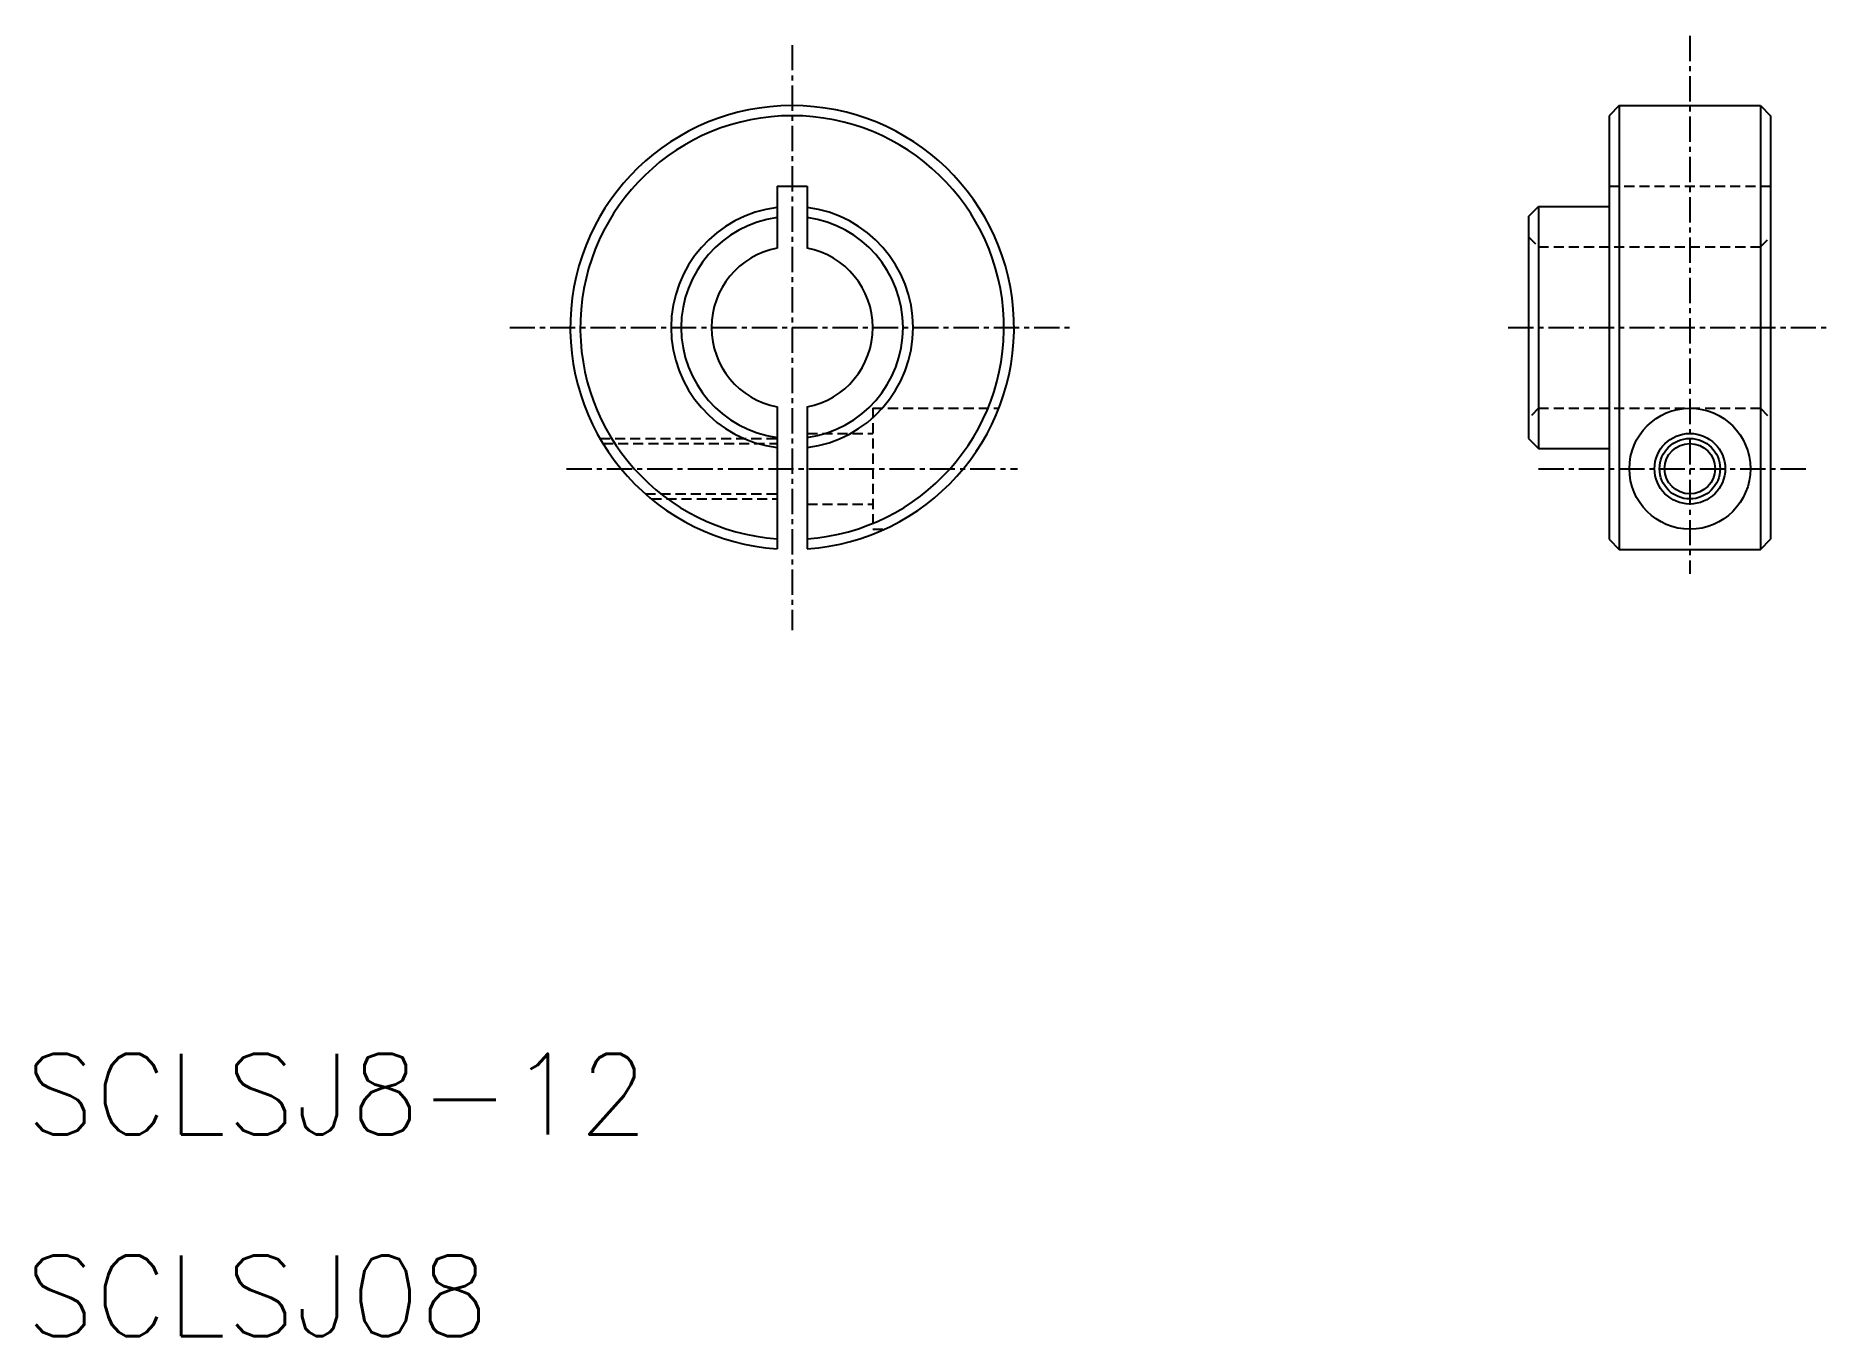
# Model space of a CAD drawing. Extents: x 10.5 to 99.5, y 10 to 74.5.
import ezdxf

# ---------------------------------------------------------------- set-up
doc = ezdxf.new("R2010")
doc.units = 0
doc.linetypes.add('CENTER', pattern=[2, 1.25, -0.25, 0.25, -0.25])
doc.linetypes.add('DASHED', pattern=[0.75, 0.5, -0.25])
doc.layers.get('0').update_dxf_attribs({"linetype": 'CONTINUOUS'})
doc.layers.add('CENTER', color=1, linetype='CENTER')
doc.styles.get("Standard").update_dxf_attribs({"font": 'txt.shx', "bigfont": 'bigfont.shx'})

msp = doc.modelspace()

# ---------------------------------------------------------------- linework, layer by layer
at = {"color": 7, "linetype": 'CONTINUOUS'}
for p, q in [((89, 71), (88.5, 70.5)), ((88.5, 70.5), (88.5, 49.5)), ((89, 71), (96, 71)), ((89, 71), (89, 49)), ((96, 71), (96.5, 70.5)), ((96, 71), (96, 49)), ((96.5, 70.5), (96.5, 49.5)), ((47.25, 67), (47.25, 63.929)), ((47.25, 67), (48.75, 67)), ((48.75, 67), (48.75, 63.929)), ((84.5, 65.5), (85, 66)), ((85, 66), (85, 54)), ((85, 66), (88.5, 66)), ((84.5, 65.5), (84.5, 54.5)), ((47.25, 56.071), (47.25, 49.026)), ((48.75, 56.071), (48.75, 49.026)), ((84.5, 54.5), (85, 54)), ((85, 54), (88.5, 54)), ((88.5, 49.5), (89, 49)), ((89, 49), (96, 49)), ((96, 49), (96.5, 49.5))]:
    msp.add_line(p, q, dxfattribs=at)
at = {"color": 3, "linetype": 'DASHED'}
for p, q in [((88.5, 67), (96.5, 67)), ((84.5, 64.5), (85, 64)), ((96, 64), (96.5, 64.5)), ((85, 64), (96, 64)), ((52, 56), (52, 50)), ((52, 56), (58.247, 56)), ((85, 56), (84.5, 55.5)), ((85, 56), (96, 56)), ((96, 56), (96.5, 55.5)), ((38.474, 54.5), (47.25, 54.5)), ((48.75, 54.75), (52, 54.75)), ((38.623, 54.25), (47.25, 54.25)), ((40.724, 51.75), (47.25, 51.75)), ((41.018, 51.5), (47.25, 51.5)), ((48.75, 51.25), (52, 51.25)), ((52, 50), (52.583, 50))]:
    msp.add_line(p, q, dxfattribs=at)
at = {"color": 7, "linetype": 'CONTINUOUS'}
for radius in [3, 1.75, 1.25]:
    msp.add_circle((92.5, 53), radius, dxfattribs=at)
at = {"color": 3, "linetype": 'CONTINUOUS'}
msp.add_circle((92.5, 53), 1.5, dxfattribs=at)
at = {"color": 7, "linetype": 'CONTINUOUS'}
for radius, start, end in [(11, 273.90956, 266.09044), (10.5, 274.09604, 265.90396), (6, 97.18076, 262.81924), (6, 277.18076, 82.81924), (5.5, 97.83748, 262.16252), (5.5, 277.83748, 82.16252), (4, 100.80692, 259.19308), (4, 280.80692, 79.19308)]:
    msp.add_arc((48, 60), radius, start, end, dxfattribs=at)
at = {"layer": 'CENTER', "color": 1, "linetype": 'CENTER'}
for p, q in [((48, 74), (48, 45)), ((92.5, 74.457), (92.5, 47.792)), ((34, 60), (62, 60)), ((83.5, 60), (99.5, 60)), ((36.822, 53), (59.178, 53)), ((85, 53), (98.5, 53))]:
    msp.add_line(p, q, dxfattribs=at)

# ---------------------------------------------------------------- texts
at = {"color": 7, "linetype": 'CONTINUOUS'}
for s, p in [('SCLSJ8-12', (10, 20)), ('SCLSJ08', (10, 10))]:
    msp.add_text(s, height=4, dxfattribs=at).set_placement(p)

doc.saveas('drawing.dxf')
